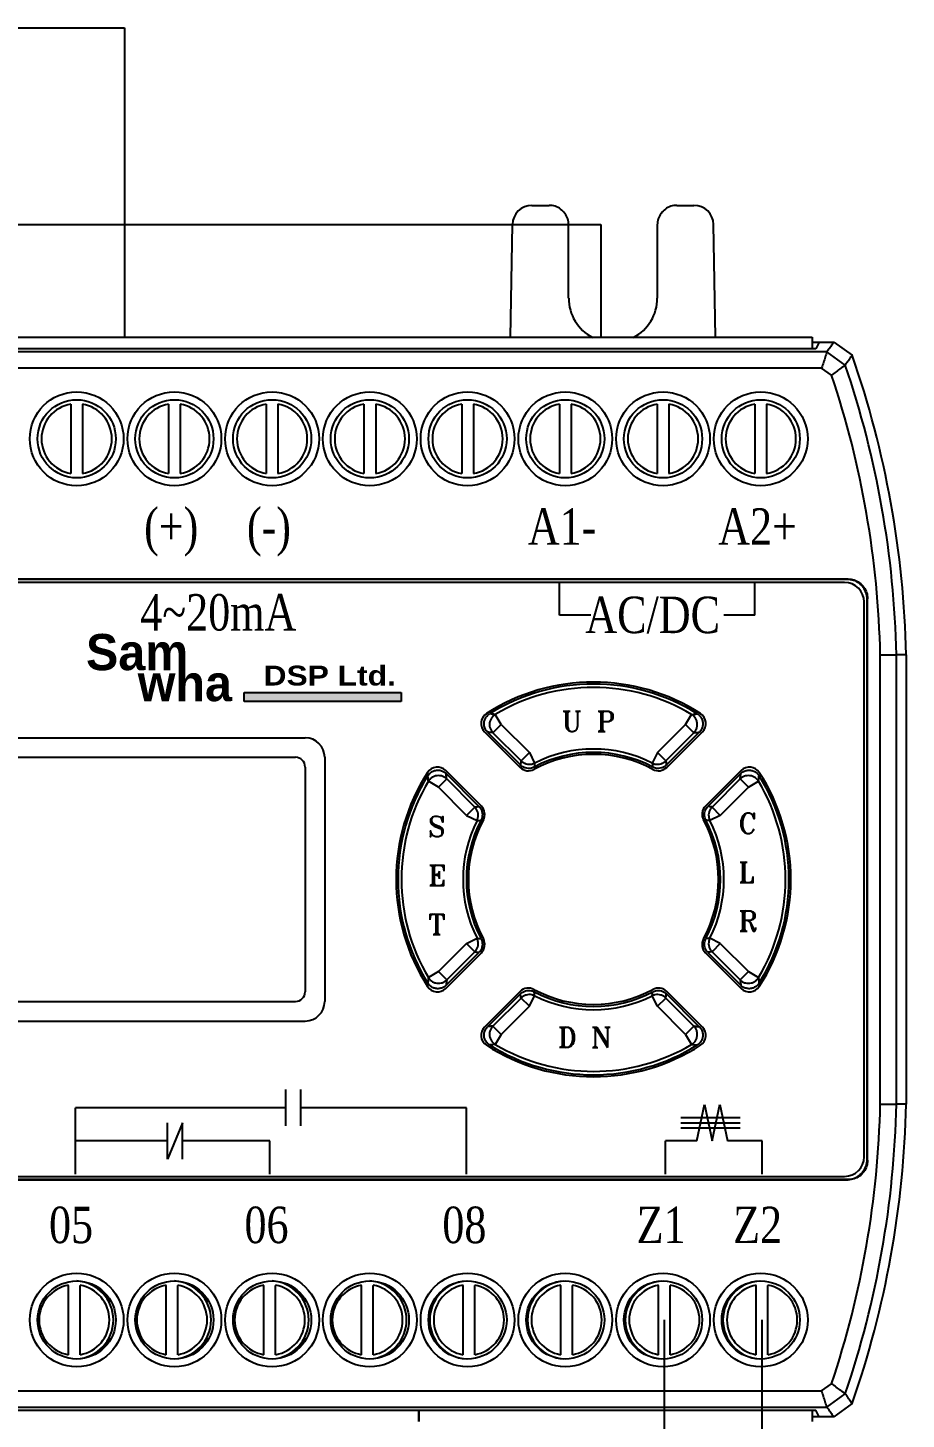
# Model space of a CAD drawing. Header units: millimetres. Extents: x 45 to 885, y 38 to 718.
# Drawn here: x 280.31 to 293.79, y 459.68 to 481.05 of the extents above; entities that cross this region are included whole.
import ezdxf
from ezdxf.enums import TextEntityAlignment as Align

# ---------------------------------------------------------------- set-up
doc = ezdxf.new("R2010")
doc.units = ezdxf.units.MM
for name, color, linetype in [('02___PRT_ALL_AXES', 7, 'Continuous'), ('03___PRT_ALL_CURVES', 7, 'Continuous'), ('40', 4, 'Continuous'), ('ASHADE', 7, 'Continuous')]:
    doc.layers.add(name, color=color, linetype=linetype)
doc.styles.add('SS', font='batang.ttc', dxfattribs={"width": 0.8})
doc.styles.get("Standard").update_dxf_attribs({"font": 'BareunDotumPro1.ttf'})
doc.styles.add('STYLE2', font='romant.shx')

msp = doc.modelspace()

# ---------------------------------------------------------------- hatches: boundary and pattern name
msp.add_hatch(color=5).paths.add_polyline_path([(283.632, 470.704), (283.632, 470.841), (286.041, 470.841), (286.041, 470.704)])

# ---------------------------------------------------------------- linework, layer by layer
at = {"color": 7, "linetype": 'Continuous'}
for p, q in [((288.047, 478.321), (288.31, 478.321)), ((290.271, 478.321), (290.534, 478.321)), ((287.717, 476.296), (287.747, 478.026)), ((288.61, 476.896), (288.61, 478.021)), ((289.971, 478.021), (289.971, 476.896)), ((290.864, 476.296), (290.834, 478.026)), ((277.272, 476.296), (292.347, 476.296)), ((292.347, 476.296), (292.347, 476.119)), ((292.347, 476.221), (292.679, 476.221)), ((292.455, 476.221), (292.405, 476.119)), ((292.679, 476.221), (292.962, 476.019)), ((292.573, 476.072), (271.008, 476.072)), ((292.405, 476.119), (271.177, 476.119)), ((292.857, 475.868), (292.573, 476.072)), ((292.493, 475.823), (271.088, 475.823)), ((292.647, 475.713), (292.493, 475.823)), ((280.969, 475.268), (280.969, 474.203)), ((281.149, 475.268), (281.149, 474.203)), ((282.469, 475.268), (282.469, 474.203)), ((282.649, 475.268), (282.649, 474.203)), ((283.969, 475.268), (283.969, 474.203)), ((284.149, 475.268), (284.149, 474.203)), ((285.469, 475.268), (285.469, 474.203)), ((285.649, 475.268), (285.649, 474.203)), ((286.969, 475.268), (286.969, 474.203)), ((287.149, 475.268), (287.149, 474.203)), ((288.469, 475.268), (288.469, 474.203)), ((288.649, 475.268), (288.649, 474.203)), ((289.969, 475.268), (289.969, 474.203)), ((290.149, 475.268), (290.149, 474.203)), ((291.469, 475.268), (291.469, 474.203)), ((291.649, 475.268), (291.649, 474.203)), ((292.898, 472.583), (270.683, 472.583)), ((292.891, 472.576), (270.691, 472.576)), ((292.898, 472.583), (292.891, 472.576)), ((292.846, 472.531), (270.736, 472.531)), ((288.47, 472.028), (288.47, 472.537)), ((291.47, 472.028), (291.47, 472.537)), ((293.146, 463.711), (293.146, 472.231)), ((293.198, 472.283), (293.191, 472.276)), ((293.191, 463.666), (293.191, 472.276)), ((293.198, 463.658), (293.198, 472.283)), ((293.394, 471.419), (293.642, 471.419)), ((293.394, 464.527), (293.394, 471.414)), ((293.791, 471.421), (293.642, 471.419)), ((293.642, 464.522), (293.642, 471.419)), ((293.791, 471.421), (293.791, 464.521)), ((287.576, 470.35), (287.484, 470.504)), ((290.406, 470.35), (290.497, 470.504)), ((287.318, 470.238), (287.865, 469.691)), ((287.365, 470.232), (287.87, 469.728)), ((287.576, 470.35), (287.449, 470.223)), ((287.449, 470.223), (287.88, 469.791)), ((287.576, 470.35), (288.007, 469.918)), ((289.974, 469.918), (290.406, 470.35)), ((290.101, 469.791), (290.533, 470.223)), ((290.111, 469.728), (290.616, 470.232)), ((290.117, 469.691), (290.664, 470.238)), ((290.406, 470.35), (290.533, 470.223)), ((288.007, 469.918), (287.88, 469.791)), ((288.007, 469.918), (288.088, 469.758)), ((289.974, 469.918), (289.893, 469.758)), ((289.974, 469.918), (290.101, 469.791)), ((287.271, 469.097), (286.724, 469.644)), ((287.234, 469.091), (286.729, 469.596)), ((291.258, 469.644), (290.711, 469.097)), ((291.253, 469.596), (290.748, 469.091)), ((286.611, 469.385), (286.457, 469.477)), ((286.611, 469.385), (286.739, 469.513)), ((287.043, 468.954), (286.611, 469.385)), ((287.17, 469.081), (286.739, 469.513)), ((291.243, 469.513), (290.811, 469.081)), ((291.37, 469.385), (290.938, 468.954)), ((291.37, 469.385), (291.243, 469.513)), ((291.37, 469.385), (291.525, 469.477)), ((287.043, 468.954), (287.17, 469.081)), ((287.043, 468.954), (287.204, 468.873)), ((290.938, 468.954), (290.778, 468.873)), ((290.938, 468.954), (290.811, 469.081)), ((287.043, 466.987), (287.204, 467.068)), ((290.938, 466.987), (290.778, 467.068)), ((286.611, 466.556), (287.043, 466.987)), ((286.724, 466.297), (287.271, 466.845)), ((286.729, 466.345), (287.234, 466.85)), ((286.739, 466.429), (287.17, 466.86)), ((287.043, 466.987), (287.17, 466.86)), ((290.711, 466.845), (291.258, 466.297)), ((290.748, 466.85), (291.253, 466.345)), ((290.938, 466.987), (290.811, 466.86)), ((290.811, 466.86), (291.243, 466.429)), ((290.938, 466.987), (291.37, 466.556)), ((286.611, 466.556), (286.457, 466.464)), ((286.611, 466.556), (286.739, 466.429)), ((291.37, 466.556), (291.243, 466.429)), ((291.37, 466.556), (291.525, 466.464)), ((287.865, 466.251), (287.318, 465.704)), ((287.87, 466.214), (287.365, 465.709)), ((288.007, 466.023), (288.088, 466.183)), ((289.974, 466.023), (289.893, 466.183)), ((290.616, 465.709), (290.111, 466.214)), ((290.664, 465.704), (290.117, 466.251)), ((287.88, 466.15), (287.449, 465.719)), ((288.007, 466.023), (287.576, 465.591)), ((288.007, 466.023), (287.88, 466.15)), ((289.974, 466.023), (290.101, 466.15)), ((290.406, 465.591), (289.974, 466.023)), ((290.533, 465.719), (290.101, 466.15)), ((287.576, 465.591), (287.449, 465.719)), ((287.576, 465.591), (287.484, 465.437)), ((290.406, 465.591), (290.533, 465.719)), ((290.406, 465.591), (290.497, 465.437)), ((284.267, 464.186), (284.267, 464.747)), ((284.501, 464.186), (284.501, 464.747)), ((281.041, 463.446), (281.041, 464.466)), ((287.041, 463.446), (287.041, 464.466)), ((293.394, 464.522), (293.642, 464.522)), ((293.791, 464.521), (293.642, 464.522)), ((282.451, 463.675), (282.451, 464.235)), ((282.685, 463.675), (282.685, 464.235)), ((284.022, 463.446), (284.022, 463.955)), ((290.098, 463.446), (290.098, 463.955)), ((291.579, 463.446), (291.579, 463.955)), ((293.198, 463.658), (293.191, 463.666)), ((270.736, 463.411), (292.846, 463.411)), ((270.683, 463.358), (292.898, 463.358)), ((270.691, 463.366), (292.891, 463.366)), ((292.898, 463.358), (292.891, 463.366)), ((280.932, 460.673), (280.932, 461.738)), ((281.112, 460.673), (281.112, 461.738)), ((282.432, 460.673), (282.432, 461.738)), ((282.612, 460.673), (282.612, 461.738)), ((283.932, 460.673), (283.932, 461.738)), ((284.112, 460.673), (284.112, 461.738)), ((285.432, 460.673), (285.432, 461.738)), ((285.612, 460.673), (285.612, 461.738)), ((286.989, 460.673), (286.989, 461.738)), ((287.169, 460.673), (287.169, 461.738)), ((288.489, 460.673), (288.489, 461.738)), ((288.669, 460.673), (288.669, 461.738)), ((289.989, 460.673), (289.989, 461.738)), ((290.169, 460.673), (290.169, 461.738)), ((291.489, 460.673), (291.489, 461.738)), ((291.669, 460.673), (291.669, 461.738)), ((292.493, 460.118), (292.647, 460.228)), ((271.088, 460.118), (292.493, 460.118)), ((292.573, 459.869), (292.857, 460.073)), ((271.008, 459.869), (292.573, 459.869)), ((271.177, 459.822), (292.405, 459.822)), ((286.309, 459.822), (286.309, 459.646)), ((286.31, 459.646), (286.31, 459.822)), ((292.348, 459.822), (292.348, 459.646)), ((292.455, 459.721), (292.405, 459.822)), ((292.962, 459.922), (292.679, 459.721)), ((292.679, 459.721), (292.348, 459.721))]:
    msp.add_line(p, q, dxfattribs=at)
for p, q in [((288.949, 472.028), (288.47, 472.028)), ((291.47, 472.028), (290.991, 472.028)), ((284.267, 464.466), (281.041, 464.466)), ((287.041, 464.466), (284.501, 464.466)), ((290.578, 463.955), (290.695, 464.516)), ((290.695, 464.516), (290.812, 463.955)), ((290.812, 463.955), (290.929, 464.516)), ((290.929, 464.516), (291.046, 463.955)), ((282.685, 464.235), (282.451, 463.675)), ((290.333, 464.313), (291.243, 464.313)), ((290.333, 464.235), (291.243, 464.235)), ((290.333, 464.158), (291.243, 464.158)), ((282.451, 463.955), (281.041, 463.955)), ((284.022, 463.955), (282.685, 463.955)), ((290.578, 463.955), (290.098, 463.955)), ((291.579, 463.955), (291.046, 463.955))]:
    msp.add_line(p, q)
at = {"color": 5}
for p, q in [((283.632, 470.841), (286.041, 470.841)), ((283.632, 470.704), (283.632, 470.841)), ((286.041, 470.704), (283.632, 470.704)), ((286.041, 470.841), (286.041, 470.704))]:
    msp.add_line(p, q, dxfattribs=at)
at = {"color": 7, "linetype": 'Continuous'}
for centre, radius in [((281.059, 474.736), 0.72), ((282.559, 474.736), 0.72), ((284.059, 474.736), 0.72), ((285.559, 474.736), 0.72), ((287.059, 474.736), 0.72), ((288.559, 474.736), 0.72), ((290.059, 474.736), 0.72), ((291.559, 474.736), 0.72), ((281.059, 474.736), 0.6), ((282.559, 474.736), 0.6), ((284.059, 474.736), 0.6), ((285.559, 474.736), 0.6), ((287.059, 474.736), 0.6), ((288.559, 474.736), 0.6), ((290.059, 474.736), 0.6), ((291.559, 474.736), 0.6), ((281.059, 461.206), 0.72), ((282.559, 461.206), 0.72), ((284.059, 461.206), 0.72), ((285.559, 461.206), 0.72), ((287.059, 461.206), 0.72), ((288.559, 461.206), 0.72), ((290.059, 461.206), 0.72), ((291.559, 461.206), 0.72), ((281.059, 461.206), 0.6), ((282.559, 461.206), 0.6), ((284.059, 461.206), 0.6), ((285.559, 461.206), 0.6), ((287.059, 461.206), 0.6), ((288.559, 461.206), 0.6), ((290.059, 461.206), 0.6), ((291.559, 461.206), 0.6)]:
    msp.add_circle(centre, radius, dxfattribs=at)
for centre, radius, start, end in [((288.047, 478.021), 0.3, 90, 179), ((290.534, 478.021), 0.3, 1, 90), ((289.291, 476.896), 0.68, 180, 242.3898), ((289.291, 476.896), 0.68, 297.6102, 0), ((278.794, 471.093), 15, 1.2509, 19.1721), ((278.794, 471.093), 14.851, 1.2571, 18.7561), ((278.794, 471.093), 14.603, 1.2604, 18.4439), ((281.059, 474.736), 0.54, 99.5941, 260.4059), ((281.059, 474.736), 0.54, 279.5941, 80.4059), ((282.559, 474.736), 0.54, 99.5941, 260.4059), ((282.559, 474.736), 0.54, 279.5941, 80.4059), ((284.059, 474.736), 0.54, 99.5941, 260.4059), ((284.059, 474.736), 0.54, 279.5941, 80.4059), ((285.559, 474.736), 0.54, 99.5941, 260.4059), ((285.559, 474.736), 0.54, 279.5941, 80.4059), ((287.059, 474.736), 0.54, 99.5941, 260.4059), ((287.059, 474.736), 0.54, 279.5941, 80.4059), ((288.559, 474.736), 0.54, 99.5941, 260.4059), ((288.559, 474.736), 0.54, 279.5941, 80.4059), ((290.059, 474.736), 0.54, 99.5941, 260.4059), ((290.059, 474.736), 0.54, 279.5941, 80.4059), ((291.559, 474.736), 0.54, 99.5941, 260.4059), ((291.559, 474.736), 0.54, 279.5941, 80.4059), ((292.846, 472.231), 0.3, 0, 90), ((288.991, 467.971), 3.03, 57.1532, 122.8468), ((288.991, 467.971), 3, 57.9075, 122.0925), ((288.991, 467.971), 2.948, 59.2614, 120.7386), ((287.445, 470.365), 0.18, 122.8468, 225), ((290.537, 470.365), 0.18, 315, 57.1532), ((288.991, 467.971), 1.92, 61.6015, 118.3985), ((288.991, 467.971), 1.95, 62.2028, 117.7972), ((288.991, 467.971), 2.002, 63.2117, 116.7883), ((288.991, 467.971), 3.03, 147.1532, 212.8468), ((286.596, 469.516), 0.18, 45, 147.1532), ((287.992, 469.818), 0.18, 225, 298.3985), ((289.989, 469.818), 0.18, 241.6015, 315), ((291.385, 469.516), 0.18, 32.8468, 135), ((288.991, 467.971), 3.03, 327.1532, 32.8468), ((288.991, 467.971), 3, 147.9075, 212.0925), ((288.991, 467.971), 2.948, 149.2614, 210.7386), ((288.991, 467.971), 2.948, 329.2614, 30.7386), ((288.991, 467.971), 3, 327.9075, 32.0925), ((287.143, 468.969), 0.18, 331.6015, 45), ((290.838, 468.969), 0.18, 135, 208.3985), ((288.991, 467.971), 2.002, 153.2117, 206.7883), ((288.991, 467.971), 1.95, 152.2028, 207.7972), ((288.991, 467.971), 1.92, 151.6015, 208.3985), ((288.991, 467.971), 1.92, 331.6015, 28.3985), ((288.991, 467.971), 1.95, 332.2028, 27.7972), ((288.991, 467.971), 2.002, 333.2117, 26.7883), ((287.143, 466.972), 0.18, 315, 28.3985), ((290.838, 466.972), 0.18, 151.6015, 225), ((286.596, 466.425), 0.18, 212.8468, 315), ((287.992, 466.123), 0.18, 61.6015, 135), ((288.991, 467.971), 1.92, 241.6015, 298.3985), ((288.991, 467.971), 1.95, 242.2028, 297.7972), ((288.991, 467.971), 2.002, 243.2117, 296.7883), ((289.989, 466.123), 0.18, 45, 118.3985), ((291.385, 466.425), 0.18, 225, 327.1532), ((287.445, 465.576), 0.18, 135, 237.1532), ((290.537, 465.576), 0.18, 302.8468, 45), ((288.991, 467.971), 3.03, 237.1532, 302.8468), ((288.991, 467.971), 3, 237.9075, 302.0925), ((288.991, 467.971), 2.948, 239.2614, 300.7386), ((278.794, 464.848), 14.603, 341.5561, 358.7396), ((278.794, 464.848), 14.851, 341.2439, 358.7429), ((278.794, 464.848), 15, 340.8279, 358.7491), ((292.846, 463.711), 0.3, 270, 0), ((281.022, 461.206), 0.54, 99.5941, 260.4059), ((281.022, 461.206), 0.54, 279.5941, 80.4059), ((282.522, 461.206), 0.54, 99.5941, 260.4059), ((282.522, 461.206), 0.54, 279.5941, 80.4059), ((284.022, 461.206), 0.54, 99.5941, 260.4059), ((284.022, 461.206), 0.54, 279.5941, 80.4059), ((285.522, 461.206), 0.54, 99.5941, 260.4059), ((285.522, 461.206), 0.54, 279.5941, 80.4059), ((287.079, 461.206), 0.54, 99.5941, 260.4059), ((287.079, 461.206), 0.54, 279.5941, 80.4059), ((288.579, 461.206), 0.54, 99.5941, 260.4059), ((288.579, 461.206), 0.54, 279.5941, 80.4059), ((290.079, 461.206), 0.54, 99.5941, 260.4059), ((290.079, 461.206), 0.54, 279.5941, 80.4059), ((291.579, 461.206), 0.54, 99.5941, 260.4059), ((291.579, 461.206), 0.54, 279.5941, 80.4059)]:
    msp.add_arc(centre, radius, start, end, dxfattribs=at)
for points, knots in [([(288.61, 478.021), (288.61, 478.052), (288.6, 478.115), (288.557, 478.2), (288.49, 478.267), (288.405, 478.311), (288.342, 478.321), (288.31, 478.321)], [0, 0, 0, 0, 0.0938533, 0.1877121, 0.2815799, 0.3754568, 0.4693391, 0.4693391, 0.4693391, 0.4693391]), ([(290.271, 478.321), (290.24, 478.321), (290.177, 478.311), (290.092, 478.267), (290.024, 478.2), (289.981, 478.115), (289.971, 478.052), (289.971, 478.021)], [0, 0, 0, 0, 0.0938824, 0.1877592, 0.281627, 0.3754859, 0.4693391, 0.4693391, 0.4693391, 0.4693391]), ([(292.573, 476.072), (292.583, 476.086), (292.606, 476.119), (292.642, 476.168), (292.667, 476.203), (292.679, 476.221)], [0, 0, 0, 0, 0.0534626, 0.1191252, 0.1827756, 0.1827756, 0.1827756, 0.1827756]), ([(292.573, 476.072), (292.564, 476.045), (292.55, 475.989), (292.521, 475.907), (292.503, 475.852), (292.493, 475.823)], [0, 0, 0, 0, 0.0848624, 0.1719809, 0.2609261, 0.2609261, 0.2609261, 0.2609261]), ([(292.857, 475.868), (292.867, 475.883), (292.89, 475.916), (292.925, 475.966), (292.95, 476.002), (292.962, 476.019)], [0, 0, 0, 0, 0.0538377, 0.119958, 0.1840487, 0.1840487, 0.1840487, 0.1840487]), ([(292.857, 475.868), (292.834, 475.851), (292.786, 475.82), (292.718, 475.766), (292.671, 475.731), (292.647, 475.713)], [0, 0, 0, 0, 0.0847388, 0.1718955, 0.2610351, 0.2610351, 0.2610351, 0.2610351]), ([(293.191, 472.276), (293.191, 472.307), (293.181, 472.37), (293.137, 472.455), (293.07, 472.522), (292.985, 472.566), (292.922, 472.576), (292.891, 472.576)], [0, 0, 0, 0, 0.093858, 0.1877007, 0.2815376, 0.3753803, 0.4692384, 0.4692384, 0.4692384, 0.4692384]), ([(292.898, 472.583), (292.929, 472.583), (292.992, 472.573), (293.077, 472.53), (293.145, 472.462), (293.188, 472.377), (293.198, 472.314), (293.198, 472.283)], [0, 0, 0, 0, 0.093858, 0.1877008, 0.2815377, 0.3753804, 0.4692384, 0.4692384, 0.4692384, 0.4692384]), ([(287.334, 470.275), (287.325, 470.291), (287.313, 470.326), (287.311, 470.38), (287.325, 470.433), (287.345, 470.464), (287.356, 470.478)], [0, 0, 0, 0, 0.05449, 0.107938, 0.1612581, 0.2156554, 0.2156554, 0.2156554, 0.2156554]), ([(287.484, 470.504), (287.471, 470.496), (287.446, 470.477), (287.418, 470.439), (287.4, 470.396), (287.394, 470.349), (287.4, 470.302), (287.418, 470.259), (287.438, 470.234), (287.449, 470.223)], [0, 0, 0, 0, 0.0466256, 0.0932466, 0.1398794, 0.1865136, 0.2331468, 0.2797658, 0.3263998, 0.3263998, 0.3263998, 0.3263998]), ([(287.484, 470.504), (287.474, 470.505), (287.455, 470.507), (287.426, 470.51), (287.406, 470.511), (287.397, 470.512)], [0, 0, 0, 0, 0.02938021, 0.05851312, 0.08740451, 0.08740451, 0.08740451, 0.08740451]), ([(290.497, 470.504), (290.507, 470.505), (290.527, 470.507), (290.556, 470.51), (290.575, 470.511), (290.585, 470.512)], [0, 0, 0, 0, 0.02938021, 0.05851312, 0.08740451, 0.08740451, 0.08740451, 0.08740451]), ([(290.533, 470.223), (290.544, 470.234), (290.563, 470.259), (290.581, 470.302), (290.587, 470.349), (290.582, 470.396), (290.564, 470.439), (290.536, 470.477), (290.511, 470.496), (290.497, 470.504)], [0, 0, 0, 0, 0.046626, 0.0932469, 0.1398796, 0.1865139, 0.233147, 0.279766, 0.3263998, 0.3263998, 0.3263998, 0.3263998]), ([(290.624, 470.478), (290.636, 470.465), (290.656, 470.434), (290.67, 470.382), (290.669, 470.327), (290.657, 470.292), (290.648, 470.276)], [0, 0, 0, 0, 0.0534734, 0.1067582, 0.1607868, 0.2158657, 0.2158657, 0.2158657, 0.2158657]), ([(287.449, 470.223), (287.439, 470.224), (287.421, 470.226), (287.393, 470.229), (287.374, 470.231), (287.365, 470.232)], [0, 0, 0, 0, 0.02823034, 0.05623659, 0.08402378, 0.08402378, 0.08402378, 0.08402378]), ([(290.533, 470.223), (290.542, 470.224), (290.561, 470.226), (290.589, 470.229), (290.607, 470.231), (290.616, 470.232)], [0, 0, 0, 0, 0.02823034, 0.05623659, 0.08402378, 0.08402378, 0.08402378, 0.08402378]), ([(287.88, 469.791), (287.879, 469.784), (287.877, 469.77), (287.873, 469.749), (287.871, 469.735), (287.87, 469.728)], [0, 0, 0, 0, 0.02131349, 0.04276592, 0.06435893, 0.06435893, 0.06435893, 0.06435893]), ([(287.88, 469.791), (287.891, 469.781), (287.915, 469.762), (287.956, 469.744), (288.001, 469.737), (288.046, 469.741), (288.075, 469.751), (288.088, 469.758)], [0, 0, 0, 0, 0.0449694, 0.0899307, 0.1348985, 0.1798573, 0.2248377, 0.2248377, 0.2248377, 0.2248377]), ([(289.893, 469.758), (289.906, 469.751), (289.935, 469.741), (289.98, 469.737), (290.025, 469.744), (290.067, 469.762), (290.091, 469.781), (290.101, 469.791)], [0, 0, 0, 0, 0.0449723, 0.0899326, 0.1349004, 0.1798594, 0.2248377, 0.2248377, 0.2248377, 0.2248377]), ([(290.101, 469.791), (290.102, 469.784), (290.105, 469.77), (290.108, 469.749), (290.11, 469.735), (290.111, 469.728)], [0, 0, 0, 0, 0.02131349, 0.04276592, 0.06435893, 0.06435893, 0.06435893, 0.06435893]), ([(286.483, 469.604), (286.497, 469.616), (286.527, 469.636), (286.58, 469.65), (286.634, 469.649), (286.669, 469.637), (286.686, 469.628)], [0, 0, 0, 0, 0.0534734, 0.1067582, 0.1607868, 0.2158657, 0.2158657, 0.2158657, 0.2158657]), ([(286.739, 469.513), (286.738, 469.522), (286.735, 469.541), (286.732, 469.568), (286.73, 469.587), (286.729, 469.596)], [0, 0, 0, 0, 0.02823034, 0.05623659, 0.08402378, 0.08402378, 0.08402378, 0.08402378]), ([(288.038, 469.68), (288.023, 469.676), (287.993, 469.673), (287.947, 469.68), (287.919, 469.692), (287.906, 469.7)], [0, 0, 0, 0, 0.0460856, 0.0917071, 0.1370934, 0.1370934, 0.1370934, 0.1370934]), ([(288.088, 469.758), (288.088, 469.751), (288.086, 469.737), (288.084, 469.716), (288.082, 469.703), (288.081, 469.696)], [0, 0, 0, 0, 0.02072148, 0.04156853, 0.06254232, 0.06254232, 0.06254232, 0.06254232]), ([(289.893, 469.758), (289.894, 469.751), (289.895, 469.737), (289.898, 469.716), (289.899, 469.703), (289.9, 469.696)], [0, 0, 0, 0, 0.02072148, 0.04156853, 0.06254232, 0.06254232, 0.06254232, 0.06254232]), ([(290.075, 469.7), (290.062, 469.692), (290.034, 469.68), (289.988, 469.673), (289.957, 469.676), (289.943, 469.68)], [0, 0, 0, 0, 0.0457598, 0.0912892, 0.1371128, 0.1371128, 0.1371128, 0.1371128]), ([(291.243, 469.513), (291.244, 469.522), (291.246, 469.541), (291.249, 469.568), (291.252, 469.587), (291.253, 469.596)], [0, 0, 0, 0, 0.02823034, 0.05623659, 0.08402378, 0.08402378, 0.08402378, 0.08402378]), ([(291.295, 469.628), (291.311, 469.636), (291.346, 469.648), (291.4, 469.65), (291.453, 469.636), (291.484, 469.617), (291.498, 469.605)], [0, 0, 0, 0, 0.05449, 0.107938, 0.1612581, 0.2156554, 0.2156554, 0.2156554, 0.2156554]), ([(286.457, 469.477), (286.456, 469.487), (286.454, 469.507), (286.452, 469.536), (286.45, 469.555), (286.449, 469.564)], [0, 0, 0, 0, 0.02938021, 0.05851312, 0.08740451, 0.08740451, 0.08740451, 0.08740451]), ([(286.739, 469.513), (286.728, 469.524), (286.703, 469.543), (286.659, 469.561), (286.612, 469.567), (286.566, 469.561), (286.522, 469.544), (286.484, 469.515), (286.465, 469.491), (286.457, 469.477)], [0, 0, 0, 0, 0.046626, 0.0932469, 0.1398796, 0.1865139, 0.233147, 0.279766, 0.3263998, 0.3263998, 0.3263998, 0.3263998]), ([(291.525, 469.477), (291.517, 469.491), (291.497, 469.515), (291.459, 469.544), (291.416, 469.561), (291.369, 469.567), (291.322, 469.561), (291.279, 469.543), (291.254, 469.524), (291.243, 469.513)], [0, 0, 0, 0, 0.0466256, 0.0932466, 0.1398794, 0.1865136, 0.2331468, 0.2797658, 0.3263998, 0.3263998, 0.3263998, 0.3263998]), ([(291.525, 469.477), (291.525, 469.487), (291.527, 469.507), (291.53, 469.536), (291.531, 469.555), (291.532, 469.564)], [0, 0, 0, 0, 0.02938021, 0.05851312, 0.08740451, 0.08740451, 0.08740451, 0.08740451]), ([(287.17, 469.081), (287.177, 469.082), (287.191, 469.085), (287.212, 469.088), (287.227, 469.09), (287.234, 469.091)], [0, 0, 0, 0, 0.02131349, 0.04276592, 0.06435893, 0.06435893, 0.06435893, 0.06435893]), ([(287.204, 468.873), (287.21, 468.886), (287.22, 468.915), (287.225, 468.96), (287.217, 469.005), (287.199, 469.047), (287.181, 469.071), (287.17, 469.081)], [0, 0, 0, 0, 0.0449723, 0.0899326, 0.1349004, 0.1798594, 0.2248377, 0.2248377, 0.2248377, 0.2248377]), ([(287.262, 469.055), (287.269, 469.042), (287.281, 469.014), (287.288, 468.968), (287.285, 468.937), (287.282, 468.923)], [0, 0, 0, 0, 0.0457598, 0.0912892, 0.1371128, 0.1371128, 0.1371128, 0.1371128]), ([(290.7, 468.923), (290.696, 468.938), (290.693, 468.969), (290.7, 469.014), (290.712, 469.042), (290.72, 469.055)], [0, 0, 0, 0, 0.0460856, 0.0917071, 0.1370934, 0.1370934, 0.1370934, 0.1370934]), ([(290.811, 469.081), (290.804, 469.082), (290.79, 469.085), (290.769, 469.088), (290.755, 469.09), (290.748, 469.091)], [0, 0, 0, 0, 0.02131349, 0.04276592, 0.06435893, 0.06435893, 0.06435893, 0.06435893]), ([(290.811, 469.081), (290.801, 469.071), (290.782, 469.047), (290.764, 469.005), (290.757, 468.96), (290.761, 468.915), (290.771, 468.886), (290.778, 468.873)], [0, 0, 0, 0, 0.0449694, 0.0899307, 0.1348985, 0.1798573, 0.2248377, 0.2248377, 0.2248377, 0.2248377]), ([(287.204, 468.873), (287.21, 468.874), (287.224, 468.875), (287.245, 468.878), (287.259, 468.879), (287.266, 468.88)], [0, 0, 0, 0, 0.02072148, 0.04156853, 0.06254232, 0.06254232, 0.06254232, 0.06254232]), ([(290.778, 468.873), (290.771, 468.874), (290.757, 468.875), (290.736, 468.878), (290.723, 468.879), (290.716, 468.88)], [0, 0, 0, 0, 0.02072148, 0.04156853, 0.06254232, 0.06254232, 0.06254232, 0.06254232]), ([(287.17, 466.86), (287.181, 466.871), (287.199, 466.895), (287.217, 466.936), (287.225, 466.981), (287.22, 467.026), (287.21, 467.055), (287.204, 467.068)], [0, 0, 0, 0, 0.0449694, 0.0899307, 0.1348985, 0.1798573, 0.2248377, 0.2248377, 0.2248377, 0.2248377]), ([(287.204, 467.068), (287.21, 467.067), (287.224, 467.066), (287.245, 467.064), (287.259, 467.062), (287.266, 467.061)], [0, 0, 0, 0, 0.02072148, 0.04156853, 0.06254232, 0.06254232, 0.06254232, 0.06254232]), ([(287.282, 467.018), (287.285, 467.003), (287.288, 466.973), (287.281, 466.927), (287.269, 466.899), (287.261, 466.886)], [0, 0, 0, 0, 0.0460856, 0.0917071, 0.1370934, 0.1370934, 0.1370934, 0.1370934]), ([(290.72, 466.886), (290.712, 466.899), (290.7, 466.927), (290.693, 466.973), (290.696, 467.004), (290.7, 467.019)], [0, 0, 0, 0, 0.0457598, 0.0912892, 0.1371128, 0.1371128, 0.1371128, 0.1371128]), ([(290.778, 467.068), (290.771, 467.067), (290.757, 467.066), (290.736, 467.064), (290.723, 467.062), (290.716, 467.061)], [0, 0, 0, 0, 0.02072148, 0.04156853, 0.06254232, 0.06254232, 0.06254232, 0.06254232]), ([(290.778, 467.068), (290.771, 467.055), (290.761, 467.026), (290.757, 466.981), (290.764, 466.936), (290.782, 466.895), (290.801, 466.871), (290.811, 466.86)], [0, 0, 0, 0, 0.0449723, 0.0899326, 0.1349004, 0.1798594, 0.2248377, 0.2248377, 0.2248377, 0.2248377]), ([(287.17, 466.86), (287.177, 466.859), (287.191, 466.857), (287.212, 466.853), (287.227, 466.851), (287.234, 466.85)], [0, 0, 0, 0, 0.02131349, 0.04276592, 0.06435893, 0.06435893, 0.06435893, 0.06435893]), ([(290.811, 466.86), (290.804, 466.859), (290.79, 466.857), (290.769, 466.853), (290.755, 466.851), (290.748, 466.85)], [0, 0, 0, 0, 0.02131349, 0.04276592, 0.06435893, 0.06435893, 0.06435893, 0.06435893]), ([(286.457, 466.464), (286.456, 466.454), (286.454, 466.435), (286.452, 466.406), (286.45, 466.386), (286.449, 466.377)], [0, 0, 0, 0, 0.02938021, 0.05851312, 0.08740451, 0.08740451, 0.08740451, 0.08740451]), ([(286.457, 466.464), (286.465, 466.45), (286.484, 466.426), (286.522, 466.397), (286.566, 466.38), (286.612, 466.374), (286.659, 466.38), (286.703, 466.398), (286.728, 466.418), (286.739, 466.429)], [0, 0, 0, 0, 0.0466256, 0.0932466, 0.1398794, 0.1865136, 0.2331468, 0.2797658, 0.3263998, 0.3263998, 0.3263998, 0.3263998]), ([(286.739, 466.429), (286.738, 466.419), (286.735, 466.401), (286.732, 466.373), (286.73, 466.354), (286.729, 466.345)], [0, 0, 0, 0, 0.02823034, 0.05623659, 0.08402378, 0.08402378, 0.08402378, 0.08402378]), ([(291.243, 466.429), (291.254, 466.418), (291.279, 466.398), (291.322, 466.38), (291.369, 466.374), (291.416, 466.38), (291.459, 466.397), (291.497, 466.426), (291.517, 466.45), (291.525, 466.464)], [0, 0, 0, 0, 0.046626, 0.0932469, 0.1398796, 0.1865139, 0.233147, 0.279766, 0.3263998, 0.3263998, 0.3263998, 0.3263998]), ([(291.243, 466.429), (291.244, 466.419), (291.246, 466.401), (291.249, 466.373), (291.252, 466.354), (291.253, 466.345)], [0, 0, 0, 0, 0.02823034, 0.05623659, 0.08402378, 0.08402378, 0.08402378, 0.08402378]), ([(291.525, 466.464), (291.525, 466.454), (291.527, 466.435), (291.53, 466.406), (291.531, 466.386), (291.532, 466.377)], [0, 0, 0, 0, 0.02938021, 0.05851312, 0.08740451, 0.08740451, 0.08740451, 0.08740451]), ([(286.686, 466.313), (286.67, 466.305), (286.635, 466.293), (286.581, 466.291), (286.528, 466.305), (286.497, 466.324), (286.484, 466.336)], [0, 0, 0, 0, 0.05449, 0.107938, 0.1612581, 0.2156554, 0.2156554, 0.2156554, 0.2156554]), ([(287.88, 466.15), (287.879, 466.157), (287.877, 466.171), (287.873, 466.192), (287.871, 466.207), (287.87, 466.214)], [0, 0, 0, 0, 0.02131349, 0.04276592, 0.06435893, 0.06435893, 0.06435893, 0.06435893]), ([(288.088, 466.183), (288.075, 466.19), (288.046, 466.2), (288.001, 466.205), (287.956, 466.197), (287.915, 466.179), (287.891, 466.161), (287.88, 466.15)], [0, 0, 0, 0, 0.0449723, 0.0899326, 0.1349004, 0.1798594, 0.2248377, 0.2248377, 0.2248377, 0.2248377]), ([(287.906, 466.242), (287.919, 466.249), (287.948, 466.261), (287.993, 466.268), (288.024, 466.265), (288.039, 466.262)], [0, 0, 0, 0, 0.0457598, 0.0912892, 0.1371128, 0.1371128, 0.1371128, 0.1371128]), ([(288.088, 466.183), (288.088, 466.19), (288.086, 466.204), (288.084, 466.225), (288.082, 466.239), (288.081, 466.246)], [0, 0, 0, 0, 0.02072148, 0.04156853, 0.06254232, 0.06254232, 0.06254232, 0.06254232]), ([(289.893, 466.183), (289.894, 466.19), (289.895, 466.204), (289.898, 466.225), (289.899, 466.239), (289.9, 466.246)], [0, 0, 0, 0, 0.02072148, 0.04156853, 0.06254232, 0.06254232, 0.06254232, 0.06254232]), ([(290.101, 466.15), (290.091, 466.161), (290.067, 466.179), (290.025, 466.197), (289.98, 466.205), (289.935, 466.2), (289.906, 466.19), (289.893, 466.183)], [0, 0, 0, 0, 0.0449694, 0.0899307, 0.1348985, 0.1798573, 0.2248377, 0.2248377, 0.2248377, 0.2248377]), ([(289.943, 466.262), (289.958, 466.265), (289.989, 466.268), (290.034, 466.261), (290.062, 466.249), (290.076, 466.241)], [0, 0, 0, 0, 0.0460856, 0.0917071, 0.1370934, 0.1370934, 0.1370934, 0.1370934]), ([(290.101, 466.15), (290.102, 466.157), (290.105, 466.171), (290.108, 466.192), (290.11, 466.207), (290.111, 466.214)], [0, 0, 0, 0, 0.02131349, 0.04276592, 0.06435893, 0.06435893, 0.06435893, 0.06435893]), ([(291.498, 466.337), (291.485, 466.325), (291.454, 466.306), (291.402, 466.291), (291.347, 466.293), (291.312, 466.305), (291.296, 466.313)], [0, 0, 0, 0, 0.0534734, 0.1067582, 0.1607868, 0.2158657, 0.2158657, 0.2158657, 0.2158657]), ([(287.357, 465.463), (287.345, 465.477), (287.326, 465.507), (287.311, 465.559), (287.313, 465.614), (287.325, 465.649), (287.333, 465.666)], [0, 0, 0, 0, 0.0534734, 0.1067582, 0.1607868, 0.2158657, 0.2158657, 0.2158657, 0.2158657]), ([(287.449, 465.719), (287.439, 465.717), (287.421, 465.715), (287.393, 465.712), (287.374, 465.71), (287.365, 465.709)], [0, 0, 0, 0, 0.02823034, 0.05623659, 0.08402378, 0.08402378, 0.08402378, 0.08402378]), ([(287.449, 465.719), (287.438, 465.708), (287.418, 465.683), (287.4, 465.639), (287.394, 465.592), (287.4, 465.546), (287.418, 465.502), (287.446, 465.464), (287.471, 465.445), (287.484, 465.437)], [0, 0, 0, 0, 0.046626, 0.0932469, 0.1398796, 0.1865139, 0.233147, 0.279766, 0.3263998, 0.3263998, 0.3263998, 0.3263998]), ([(290.497, 465.437), (290.511, 465.445), (290.536, 465.464), (290.564, 465.502), (290.582, 465.546), (290.587, 465.592), (290.581, 465.639), (290.563, 465.683), (290.544, 465.708), (290.533, 465.719)], [0, 0, 0, 0, 0.0466256, 0.0932466, 0.1398794, 0.1865136, 0.2331468, 0.2797658, 0.3263998, 0.3263998, 0.3263998, 0.3263998]), ([(290.533, 465.719), (290.542, 465.717), (290.561, 465.715), (290.589, 465.712), (290.607, 465.71), (290.616, 465.709)], [0, 0, 0, 0, 0.02823034, 0.05623659, 0.08402378, 0.08402378, 0.08402378, 0.08402378]), ([(290.648, 465.666), (290.656, 465.65), (290.668, 465.615), (290.67, 465.561), (290.656, 465.508), (290.637, 465.477), (290.625, 465.464)], [0, 0, 0, 0, 0.05449, 0.107938, 0.1612581, 0.2156554, 0.2156554, 0.2156554, 0.2156554]), ([(287.484, 465.437), (287.474, 465.436), (287.455, 465.434), (287.426, 465.431), (287.406, 465.43), (287.397, 465.429)], [0, 0, 0, 0, 0.02938021, 0.05851312, 0.08740451, 0.08740451, 0.08740451, 0.08740451]), ([(290.497, 465.437), (290.507, 465.436), (290.527, 465.434), (290.556, 465.431), (290.575, 465.43), (290.585, 465.429)], [0, 0, 0, 0, 0.02938021, 0.05851312, 0.08740451, 0.08740451, 0.08740451, 0.08740451]), ([(292.891, 463.366), (292.922, 463.366), (292.985, 463.376), (293.07, 463.419), (293.137, 463.486), (293.181, 463.571), (293.191, 463.634), (293.191, 463.666)], [0, 0, 0, 0, 0.093858, 0.1877007, 0.2815376, 0.3753803, 0.4692384, 0.4692384, 0.4692384, 0.4692384]), ([(293.198, 463.658), (293.198, 463.627), (293.188, 463.564), (293.145, 463.479), (293.077, 463.412), (292.992, 463.368), (292.929, 463.358), (292.898, 463.358)], [0, 0, 0, 0, 0.093858, 0.1877008, 0.2815377, 0.3753804, 0.4692384, 0.4692384, 0.4692384, 0.4692384]), ([(292.857, 460.073), (292.834, 460.09), (292.786, 460.121), (292.718, 460.175), (292.671, 460.21), (292.647, 460.228)], [0, 0, 0, 0, 0.0847403, 0.171897, 0.261035, 0.261035, 0.261035, 0.261035]), ([(292.573, 459.869), (292.564, 459.896), (292.55, 459.952), (292.521, 460.034), (292.503, 460.09), (292.493, 460.118)], [0, 0, 0, 0, 0.084861, 0.1719795, 0.2609261, 0.2609261, 0.2609261, 0.2609261]), ([(292.857, 460.073), (292.867, 460.058), (292.89, 460.025), (292.925, 459.975), (292.95, 459.939), (292.962, 459.922)], [0, 0, 0, 0, 0.0540743, 0.1201944, 0.1840487, 0.1840487, 0.1840487, 0.1840487]), ([(292.573, 459.869), (292.583, 459.855), (292.607, 459.822), (292.642, 459.773), (292.667, 459.738), (292.679, 459.721)], [0, 0, 0, 0, 0.0536976, 0.11936, 0.1827756, 0.1827756, 0.1827756, 0.1827756])]:
    msp.add_open_spline(points, degree=3, knots=knots, dxfattribs=at)
for points in [[(287.356, 470.478), (287.36, 470.482), (287.365, 470.486), (287.369, 470.491)], [(287.369, 470.491), (287.378, 470.499), (287.387, 470.506), (287.397, 470.512)], [(290.585, 470.512), (290.595, 470.506), (290.604, 470.499), (290.612, 470.491)], [(290.612, 470.491), (290.617, 470.487), (290.621, 470.482), (290.624, 470.478)], [(287.344, 470.258), (287.34, 470.263), (287.337, 470.269), (287.334, 470.275)], [(287.365, 470.232), (287.357, 470.24), (287.35, 470.249), (287.344, 470.258)], [(290.637, 470.257), (290.631, 470.249), (290.624, 470.24), (290.616, 470.232)], [(290.648, 470.276), (290.645, 470.269), (290.641, 470.263), (290.637, 470.257)], [(286.449, 469.564), (286.455, 469.574), (286.463, 469.584), (286.471, 469.592)], [(286.471, 469.592), (286.475, 469.597), (286.479, 469.601), (286.483, 469.604)], [(286.686, 469.628), (286.692, 469.625), (286.698, 469.621), (286.704, 469.617)], [(286.704, 469.617), (286.713, 469.611), (286.721, 469.604), (286.729, 469.596)], [(287.884, 469.715), (287.879, 469.719), (287.874, 469.723), (287.87, 469.728)], [(287.906, 469.7), (287.898, 469.704), (287.891, 469.71), (287.884, 469.715)], [(288.067, 469.689), (288.058, 469.685), (288.048, 469.682), (288.038, 469.68)], [(288.081, 469.696), (288.077, 469.693), (288.072, 469.691), (288.067, 469.689)], [(289.915, 469.689), (289.91, 469.691), (289.905, 469.693), (289.9, 469.696)], [(289.943, 469.68), (289.933, 469.682), (289.924, 469.685), (289.915, 469.689)], [(290.098, 469.715), (290.091, 469.71), (290.083, 469.704), (290.075, 469.7)], [(290.111, 469.728), (290.107, 469.723), (290.102, 469.719), (290.098, 469.715)], [(291.253, 469.596), (291.26, 469.604), (291.269, 469.611), (291.278, 469.617)], [(291.278, 469.617), (291.283, 469.621), (291.289, 469.624), (291.295, 469.628)], [(291.498, 469.605), (291.502, 469.601), (291.507, 469.597), (291.511, 469.592)], [(291.511, 469.592), (291.519, 469.584), (291.526, 469.574), (291.532, 469.564)], [(287.234, 469.091), (287.238, 469.087), (287.242, 469.082), (287.246, 469.078)], [(287.246, 469.078), (287.252, 469.071), (287.257, 469.063), (287.262, 469.055)], [(290.72, 469.055), (290.725, 469.063), (290.73, 469.071), (290.735, 469.078)], [(290.735, 469.078), (290.739, 469.082), (290.743, 469.087), (290.748, 469.091)], [(287.273, 468.895), (287.271, 468.89), (287.268, 468.885), (287.266, 468.88)], [(287.282, 468.923), (287.279, 468.913), (287.276, 468.904), (287.273, 468.895)], [(290.709, 468.895), (290.705, 468.904), (290.702, 468.913), (290.7, 468.923)], [(290.716, 468.88), (290.713, 468.885), (290.711, 468.89), (290.709, 468.895)], [(287.266, 467.061), (287.268, 467.056), (287.271, 467.052), (287.273, 467.047)], [(287.273, 467.047), (287.276, 467.037), (287.279, 467.028), (287.282, 467.018)], [(290.7, 467.019), (290.702, 467.028), (290.705, 467.038), (290.709, 467.047)], [(290.709, 467.047), (290.711, 467.052), (290.713, 467.056), (290.716, 467.061)], [(287.246, 466.864), (287.242, 466.859), (287.238, 466.854), (287.234, 466.85)], [(287.261, 466.886), (287.257, 466.878), (287.252, 466.871), (287.246, 466.864)], [(290.735, 466.864), (290.73, 466.871), (290.724, 466.878), (290.72, 466.886)], [(290.748, 466.85), (290.743, 466.854), (290.739, 466.859), (290.735, 466.864)], [(286.471, 466.349), (286.463, 466.357), (286.455, 466.367), (286.449, 466.377)], [(291.532, 466.377), (291.526, 466.367), (291.519, 466.357), (291.511, 466.349)], [(286.484, 466.336), (286.479, 466.34), (286.475, 466.344), (286.471, 466.349)], [(286.704, 466.324), (286.698, 466.32), (286.692, 466.317), (286.686, 466.313)], [(286.729, 466.345), (286.721, 466.337), (286.713, 466.33), (286.704, 466.324)], [(287.87, 466.214), (287.874, 466.218), (287.879, 466.222), (287.884, 466.226)], [(287.884, 466.226), (287.891, 466.232), (287.898, 466.237), (287.906, 466.242)], [(288.039, 466.262), (288.048, 466.259), (288.058, 466.256), (288.067, 466.253)], [(288.067, 466.253), (288.072, 466.25), (288.077, 466.248), (288.081, 466.246)], [(289.9, 466.246), (289.905, 466.248), (289.91, 466.25), (289.915, 466.252)], [(289.915, 466.252), (289.924, 466.256), (289.933, 466.259), (289.943, 466.262)], [(290.076, 466.241), (290.083, 466.237), (290.091, 466.232), (290.098, 466.226)], [(290.098, 466.226), (290.102, 466.222), (290.107, 466.218), (290.111, 466.214)], [(291.278, 466.324), (291.269, 466.33), (291.26, 466.337), (291.253, 466.345)], [(291.296, 466.313), (291.289, 466.317), (291.283, 466.32), (291.278, 466.324)], [(291.511, 466.349), (291.507, 466.345), (291.503, 466.341), (291.498, 466.337)], [(287.333, 465.666), (287.337, 465.672), (287.34, 465.678), (287.344, 465.684)], [(287.344, 465.684), (287.351, 465.693), (287.358, 465.701), (287.365, 465.709)], [(290.616, 465.709), (290.624, 465.701), (290.631, 465.693), (290.637, 465.684)], [(290.637, 465.684), (290.641, 465.678), (290.645, 465.672), (290.648, 465.666)], [(287.369, 465.451), (287.365, 465.455), (287.361, 465.459), (287.357, 465.463)], [(287.397, 465.429), (287.387, 465.435), (287.377, 465.443), (287.369, 465.451)], [(290.612, 465.451), (290.604, 465.442), (290.594, 465.435), (290.585, 465.429)], [(290.625, 465.464), (290.621, 465.459), (290.617, 465.455), (290.612, 465.451)]]:
    msp.add_open_spline(points, degree=3, dxfattribs=at)
at = {"layer": '02___PRT_ALL_AXES', "color": 7, "linetype": 'Continuous'}
for centre, start, end in [((281.022, 461.206), 273.6946, 86.3057), ((282.522, 461.206), 273.6946, 86.3057), ((284.022, 461.206), 273.6946, 86.3057), ((285.522, 461.206), 273.6946, 86.3057), ((287.079, 461.206), 94.2284, 265.7792), ((288.579, 461.206), 94.2284, 265.7792), ((290.079, 461.206), 94.2284, 265.7792), ((291.579, 461.206), 94.2284, 265.7792)]:
    msp.add_arc(centre, 0.6, start, end, dxfattribs=at)
at = {"layer": '03___PRT_ALL_CURVES', "color": 8}
for p, q in [((273.616, 470.146), (284.566, 470.146)), ((273.766, 469.846), (284.416, 469.846)), ((284.866, 469.846), (284.866, 466.096)), ((284.566, 469.696), (284.566, 466.246)), ((273.766, 466.096), (284.416, 466.096)), ((273.616, 465.796), (284.566, 465.796))]:
    msp.add_line(p, q, dxfattribs=at)
for centre, radius, start, end in [((284.566, 469.846), 0.3, 0, 90), ((284.416, 469.696), 0.15, 0, 90), ((284.416, 466.246), 0.15, 270, 0), ((284.566, 466.096), 0.3, 270, 0)]:
    msp.add_arc(centre, radius, start, end, dxfattribs=at)
at = {"layer": 'ASHADE', "color": 0, "linetype": 'ByBlock', "lineweight": 25}
for p, q in [((261.183, 481.047), (281.791, 481.047)), ((267.567, 478.028), (289.106, 478.028))]:
    msp.add_line(p, q, dxfattribs=at)
at = {"layer": 'ASHADE', "color": 0, "linetype": 'ByBlock', "lineweight": 25, "ltscale": 2}
for p, q in [((281.791, 481.047), (281.791, 476.296)), ((289.106, 478.028), (289.106, 476.296))]:
    msp.add_line(p, q, dxfattribs=at)
at = {"layer": 'ASHADE', "color": 5}
for p, q in [((290.079, 440.433), (290.079, 461.206)), ((291.579, 435.8), (291.579, 461.206))]:
    msp.add_line(p, q, dxfattribs=at)

# ---------------------------------------------------------------- texts
at = {"color": 0, "style": 'STYLE2'}
for s, height, p in [('U P', 0.3128, (288.499, 470.243)), ('S', 0.313, (286.451, 468.626)), ('C', 0.313, (291.214, 468.675)), ('E', 0.313, (286.451, 467.876)), ('L', 0.313, (291.214, 467.925)), ('T', 0.313, (286.451, 467.126)), ('R', 0.313, (291.214, 467.175)), ('D N', 0.3128, (288.442, 465.389))]:
    msp.add_text(s, height=height, dxfattribs=at).set_placement(p)
at = {"color": 20, "insert": (281.202, 471.739), "char_height": 0.55566, "width": 1.99679, "attachment_point": 1}
msp.add_mtext('{\\fPump Demi Bold LET|b0|i0|c0|p2;Sam}', dxfattribs=at)
at = {"color": 5, "insert": (281.997, 471.263), "char_height": 0.55566, "width": 1.99679, "attachment_point": 1}
msp.add_mtext('{\\fPump Demi Bold LET|b0|i0|c0|p2;wha}', dxfattribs=at)
at = {"color": 0, "insert": (283.928, 471.253), "char_height": 0.30478, "width": 2.11346, "attachment_point": 1}
msp.add_mtext('{\\fArial Black|b0|i0|c0|p34;DSP Ltd.}', dxfattribs=at)
at = {"layer": '40', "color": 0, "style": 'SS', "width": 0.8}
for s, p in [('(+)', (282.51, 473.11)), ('(-)', (284.01, 473.11)), ('A1-', (288.51, 473.11)), ('A2+', (291.51, 473.11)), ('4~20mA', (283.233, 471.792)), ('AC/DC', (289.9, 471.753)), ('05', (280.973, 462.386)), ('06', (283.973, 462.386)), ('08', (287.01, 462.386)), ('Z1', (290.03, 462.386)), ('Z2', (291.51, 462.386))]:
    msp.add_text(s, height=0.5597, dxfattribs=at).set_placement(p, align=Align.CENTER)

doc.saveas('drawing.dxf')
